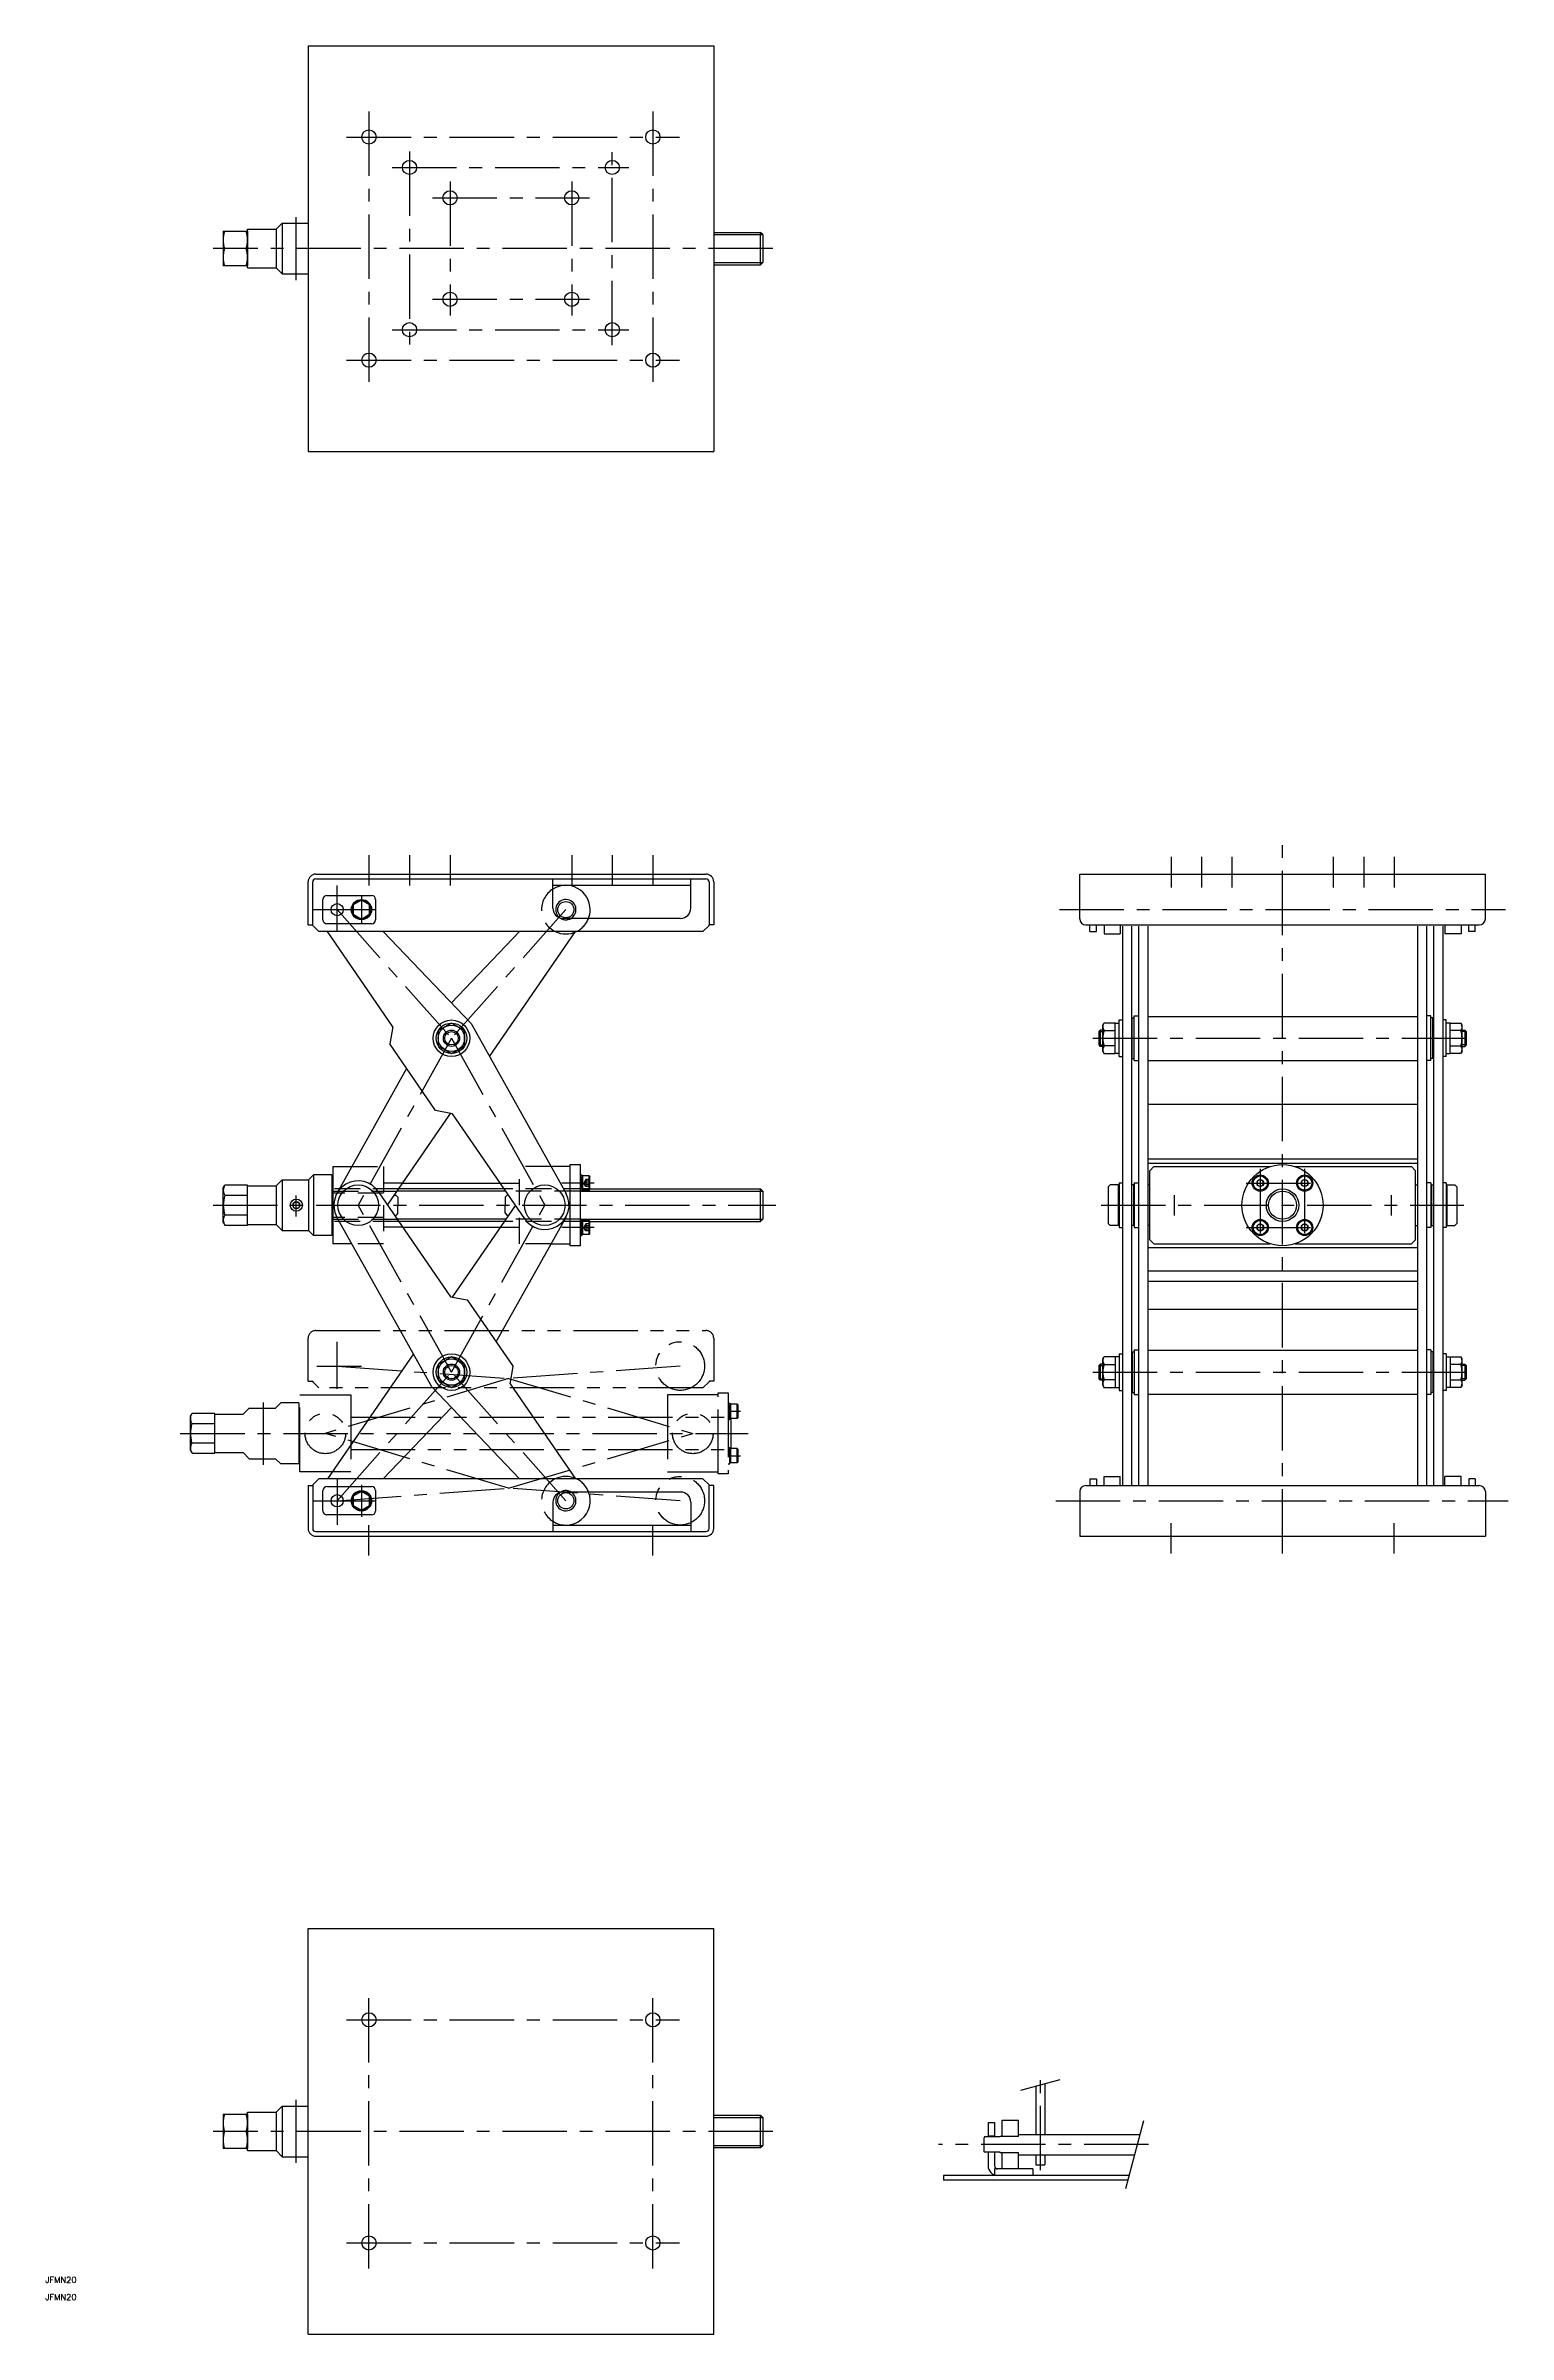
# Model space of a CAD drawing. Extents: x -129 to 592, y -100 to 1028.
import ezdxf

# ---------------------------------------------------------------- set-up
doc = ezdxf.new("R2010")
doc.units = 0
for name, pattern in [('CENTER', [50.8, 31.75, -6.35, 6.35, -6.35]), ('DASHED', [19.05, 12.7, -6.35]), ('PHANTOM', [63.5, 31.75, -6.35, 6.35, -6.35, 6.35, -6.35])]:
    doc.linetypes.add(name, pattern=pattern)
doc.layers.get('0').update_dxf_attribs({"linetype": 'CONTINUOUS'})
doc.layers.add('CENTER', color=1, linetype='CENTER')
doc.styles.get("Standard").update_dxf_attribs({"font": 'txt.shx', "height": 3, "bigfont": 'bigfont.shx'})

# ---------------------------------------------------------------- blocks, each defined once
blk = doc.blocks.new('*U44')
at = {"color": 7, "linetype": 'CONTINUOUS'}
blk.add_text('JFMN20', height=3, dxfattribs=at).set_placement((-129.6, -74.7))
blk = doc.blocks.new('*U45')
at = {"color": 7, "linetype": 'CONTINUOUS'}
blk.add_text('JFMN20', height=3, dxfattribs=at).set_placement((-129.6, -83.2))

msp = doc.modelspace()

# ---------------------------------------------------------------- linework, layer by layer
at = {"color": 7, "linetype": 'CONTINUOUS'}
for p, q in [((0, 1028.2), (200, 1028.2)), ((0, 1028.2), (0, 828.2)), ((200, 1028.2), (200, 828.2)), ((-41.8, 936.7), (-41.8, 919.7)), ((-41.8, 936.7), (-29.8, 936.7)), ((-29.8, 918.7), (-29.8, 937.7)), ((-29.8, 937.7), (-15.8, 937.7)), ((-29.8, 936.7), (-29.8, 919.7)), ((-12.8, 940.7), (-15.8, 937.7)), ((-15.8, 937.7), (-15.8, 918.7)), ((-12.8, 940.7), (-12.8, 915.7)), ((-12.8, 940.7), (0, 940.7)), ((-30.6, 928.2), (-41.1, 928.2)), ((200, 936.2), (223.1, 936.2)), ((223.1, 920.2), (223.1, 936.2)), ((224.2, 935.1), (223.1, 936.2)), ((224.2, 935.1), (224.2, 921.3)), ((-29.8, 919.7), (-41.8, 919.7)), ((-29.8, 918.7), (-15.8, 918.7)), ((-12.8, 915.7), (-15.8, 918.7)), ((-12.8, 915.7), (0, 915.7)), ((200, 920.2), (223.1, 920.2)), ((223.1, 920.2), (224.2, 921.3)), ((0, 828.2), (200, 828.2)), ((0, 594.8), (0, 616)), ((2.3, 594.5), (2.3, 616)), ((3.8, 619.8), (196.2, 619.8)), ((3.8, 617.5), (196.2, 617.5)), ((9.3, 609.3), (31.3, 609.3)), ((120.7, 603), (120.7, 617.5)), ((120.7, 614.3), (188.7, 614.3)), ((188.7, 603), (188.7, 617.5)), ((197.7, 616), (197.7, 594.8)), ((200, 616), (200, 594.8)), ((380.5, 619.8), (580.5, 619.8)), ((380.5, 597.8), (380.5, 619.8)), ((580.5, 597.8), (580.5, 619.8)), ((7.3, 597.3), (7.3, 607.3)), ((26.3, 606.9), (22.3, 604.6)), ((22.3, 604.6), (22.3, 600)), ((22.3, 600), (26.3, 597.6)), ((30.3, 604.6), (26.3, 606.9)), ((26.3, 597.6), (30.3, 600)), ((30.3, 600), (30.3, 604.6)), ((33.3, 607.3), (33.3, 597.3)), ((183.7, 598), (125.7, 598)), ((0, 594.8), (2.3, 594.8)), ((2.3, 594.5), (5.3, 591.5)), ((194.7, 591.5), (5.3, 591.5)), ((31.3, 595.3), (9.3, 595.3)), ((41.8, 544.5), (9.6, 591.5)), ((37.1, 591.5), (80.4, 546.1)), ((104.3, 591.5), (70.7, 556.3)), ((89.5, 529.9), (131.8, 591.5)), ((194.7, 591.5), (197.7, 594.5)), ((200, 594.8), (197.7, 594.8)), ((197.7, 594.5), (197.7, 594.8)), ((383.5, 594.8), (577.5, 594.8)), ((385.5, 591.5), (385.5, 594.8)), ((385.5, 591.5), (388.7, 591.5)), ((388.7, 591.5), (388.7, 594.8)), ((392.5, 594.8), (392.5, 590.3)), ((392.5, 590.3), (400.5, 590.3)), ((400.5, 594.8), (400.5, 590.3)), ((401.5, 594.1), (401.5, 318.4)), ((406, 594.1), (406, 318.4)), ((409.5, 594.1), (409.5, 318.4)), ((414, 594.1), (414, 318.4)), ((547, 594.1), (547, 318.4)), ((551.5, 594.1), (551.5, 318.4)), ((555, 594.1), (555, 318.4)), ((559.5, 594.1), (559.5, 318.4)), ((560.5, 594.8), (560.5, 590.3)), ((568.5, 590.3), (560.5, 590.3)), ((568.5, 594.8), (568.5, 590.3)), ((572.3, 591.5), (572.3, 594.8)), ((575.5, 591.5), (572.3, 591.5)), ((575.5, 591.5), (575.5, 594.8)), ((41.8, 544.5), (40.3, 536.2)), ((70.7, 546.4), (64.2, 542.7)), ((64.2, 542.7), (64.2, 535.1)), ((77.2, 542.7), (70.7, 546.4)), ((77.2, 535.1), (77.2, 542.7)), ((80.4, 546.1), (127.2, 462.4)), ((389.9, 542.2), (390.5, 542.9)), ((389.9, 542.2), (389.9, 535.6)), ((390.5, 542.9), (390.5, 534.9)), ((391.9, 542.9), (390.5, 542.9)), ((391.9, 545.4), (392.4, 546.4)), ((391.9, 532.4), (391.9, 545.4)), ((397.9, 546.4), (392.4, 546.4)), ((392.4, 542.7), (397.9, 542.7)), ((397.9, 546.4), (399.9, 546.4)), ((397.9, 531.4), (397.9, 546.4)), ((399.9, 529.9), (399.9, 547.9)), ((399.9, 547.9), (401.5, 547.9)), ((406.4, 528.9), (406.4, 548.9)), ((406.4, 548.9), (407.4, 548.9)), ((407.4, 527.9), (407.4, 549.9)), ((407.4, 549.9), (409.5, 549.9)), ((414, 549.7), (547, 549.7)), ((553.6, 549.9), (551.5, 549.9)), ((553.6, 527.9), (553.6, 549.9)), ((554.6, 548.9), (553.6, 548.9)), ((554.6, 528.9), (554.6, 548.9)), ((561.1, 547.9), (559.5, 547.9)), ((561.1, 529.9), (561.1, 547.9)), ((563.1, 546.4), (561.1, 546.4)), ((563.1, 531.4), (563.1, 546.4)), ((563.1, 546.4), (568.5, 546.4)), ((568.5, 542.7), (563.1, 542.7)), ((569.1, 545.4), (568.5, 546.4)), ((569.1, 532.4), (569.1, 545.4)), ((569.1, 542.9), (570.4, 542.9)), ((570.4, 542.9), (570.4, 534.9)), ((571.1, 542.2), (570.4, 542.9)), ((571.1, 542.2), (571.1, 535.6)), ((62.9, 503.2), (40.3, 536.2)), ((64.2, 535.1), (70.7, 531.4)), ((70.7, 531.4), (77.2, 535.1)), ((389.9, 535.6), (390.5, 534.9)), ((391.9, 534.9), (390.5, 534.9)), ((391.9, 532.4), (392.4, 531.4)), ((397.9, 535.1), (392.4, 535.1)), ((392.4, 531.4), (397.9, 531.4)), ((399.9, 531.4), (397.9, 531.4)), ((561.1, 531.4), (563.1, 531.4)), ((563.1, 535.1), (568.5, 535.1)), ((568.5, 531.4), (563.1, 531.4)), ((569.1, 532.4), (568.5, 531.4)), ((569.1, 534.9), (570.4, 534.9)), ((571.1, 535.6), (570.4, 534.9)), ((48.6, 524), (14.2, 462.4)), ((399.9, 529.9), (401.5, 529.9)), ((406.4, 528.9), (407.4, 528.9)), ((407.4, 527.9), (409.5, 527.9)), ((414, 528), (547, 528)), ((553.6, 527.9), (551.5, 527.9)), ((554.6, 528.9), (553.6, 528.9)), ((561.1, 529.9), (559.5, 529.9)), ((39.2, 456.6), (70.3, 501.8)), ((71.2, 501.7), (62.9, 503.2)), ((106.8, 449.8), (71.2, 501.7)), ((414, 506.4), (547, 506.4)), ((12.2, 475.6), (12.2, 437.6)), ((12.2, 475.6), (21.5, 475.6)), ((129.2, 475.6), (119.9, 475.6)), ((129.2, 476.6), (134.2, 476.6)), ((129.2, 436.6), (129.2, 476.6)), ((134.2, 476.6), (134.2, 436.6)), ((414, 479.4), (547, 479.4)), ((414, 477.4), (547, 477.4)), ((417, 475.6), (415, 473.6)), ((417, 475.6), (474.2, 475.6)), ((486.7, 475.6), (544, 475.6)), ((544, 475.6), (546, 473.6)), ((-41.8, 465.1), (-41.1, 466.4)), ((-41.8, 448.1), (-41.8, 465.1)), ((-29.8, 466.4), (-41.1, 466.4)), ((-29.8, 446.8), (-29.8, 466.4)), ((-29.8, 466.1), (-15.8, 466.1)), ((-12.8, 469.1), (-15.8, 466.1)), ((-15.8, 466.1), (-15.8, 447.1)), ((-12.8, 469.1), (0.2, 469.1)), ((-12.8, 469.1), (-12.8, 444.1)), ((2.7, 471.6), (0.2, 469.1)), ((0.2, 469.1), (0.2, 444.1)), ((11.7, 471.6), (2.7, 471.6)), ((2.7, 471.6), (2.7, 441.6)), ((11.7, 471.6), (11.7, 441.6)), ((34.6, 463.4), (70.2, 411.5)), ((96.7, 464.6), (44.7, 464.6)), ((46.7, 467.4), (94.7, 467.4)), ((134.2, 471.5), (135, 471.5)), ((134.2, 463.5), (135, 463.5)), ((135, 471.5), (135, 463.5)), ((135.4, 471), (135, 470.6)), ((135, 464.4), (135, 470.6)), ((135, 464.4), (135.4, 464)), ((135.4, 464), (135.4, 471)), ((138.6, 471), (135.4, 471)), ((138.6, 464), (135.4, 464)), ((138.6, 464), (138.6, 471)), ((138.6, 471), (139, 470.6)), ((139, 464.4), (138.6, 464)), ((139, 464.4), (139, 470.6)), ((139, 464.6), (223.1, 464.6)), ((223.1, 448.6), (223.1, 464.6)), ((224.2, 463.5), (223.1, 464.6)), ((224.2, 463.5), (224.2, 449.7)), ((395.5, 466.6), (394.5, 465.6)), ((395.5, 466.6), (394.5, 465.6)), ((394.5, 465.6), (394.5, 447.6)), ((394.5, 465.6), (394.5, 447.6)), ((399.5, 466.6), (395.5, 466.6)), ((399.5, 466.6), (395.5, 466.6)), ((399.5, 466.6), (399.5, 446.6)), ((399.9, 467.6), (401.5, 467.6)), ((399.9, 467.6), (399.9, 445.6)), ((407, 466.6), (406, 466.6)), ((407, 466.6), (407, 446.6)), ((407.4, 467.6), (409.5, 467.6)), ((407.4, 467.6), (407.4, 445.6)), ((415, 466.6), (414, 466.6)), ((415, 439.6), (415, 473.6)), ((469.5, 469.3), (468, 468.4)), ((468, 468.4), (468, 466.7)), ((468, 466.7), (469.5, 465.8)), ((471, 468.4), (469.5, 469.3)), ((469.5, 465.8), (471, 466.7)), ((471, 466.7), (471, 468.4)), ((491.4, 469.3), (489.9, 468.4)), ((489.9, 468.4), (489.9, 466.7)), ((489.9, 466.7), (491.4, 465.8)), ((492.9, 468.4), (491.4, 469.3)), ((491.4, 465.8), (492.9, 466.7)), ((492.9, 466.7), (492.9, 468.4)), ((546, 439.6), (546, 473.6)), ((546, 466.6), (547, 466.6)), ((553.6, 467.6), (551.5, 467.6)), ((553.6, 467.6), (553.6, 445.6)), ((554, 466.6), (555, 466.6)), ((554, 466.6), (554, 446.6)), ((561.1, 467.6), (559.5, 467.6)), ((561.1, 467.6), (561.1, 445.6)), ((561.5, 466.6), (565.5, 466.6)), ((561.5, 466.6), (561.5, 446.6)), ((565.5, 466.6), (566.5, 465.6)), ((566.5, 465.6), (566.5, 447.6)), ((-41.1, 461.5), (-29.8, 461.5)), ((-29.8, 451.7), (-41.1, 451.7)), ((-5.8, 458.3), (-7.3, 457.5)), ((-7.3, 457.5), (-7.3, 455.7)), ((-7.3, 455.7), (-5.8, 454.9)), ((-4.3, 457.5), (-5.8, 458.3)), ((-5.8, 454.9), (-4.3, 455.7)), ((-4.3, 455.7), (-4.3, 457.5)), ((42.7, 461.6), (43.2, 461.6)), ((42.7, 451.6), (43.2, 451.6)), ((44.2, 460.6), (43.2, 461.6)), ((44.2, 452.6), (43.2, 451.6)), ((44.2, 460.6), (44.2, 456.6)), ((44.2, 452.6), (44.2, 456.6)), ((102.2, 456.6), (71.1, 411.3)), ((97.2, 460.6), (98.2, 461.6)), ((97.2, 460.6), (97.2, 456.6)), ((97.2, 452.6), (97.2, 456.6)), ((97.2, 452.6), (98.2, 451.6)), ((98.7, 461.6), (98.2, 461.6)), ((98.7, 451.6), (98.2, 451.6)), ((-41.8, 448.1), (-41.1, 446.8)), ((-41.1, 446.8), (-29.8, 446.8)), ((-29.8, 447.1), (-15.8, 447.1)), ((-12.8, 444.1), (-15.8, 447.1)), ((-12.8, 444.1), (0.2, 444.1)), ((2.7, 441.6), (0.2, 444.1)), ((11.7, 441.6), (2.7, 441.6)), ((61, 367.1), (14.2, 450.7)), ((96.7, 448.6), (44.7, 448.6)), ((46.7, 445.7), (94.7, 445.7)), ((92.8, 389.2), (127.2, 450.7)), ((134.2, 449.6), (135, 449.6)), ((134.2, 441.6), (135, 441.6)), ((135, 441.6), (135, 449.6)), ((135.4, 449.1), (135, 448.7)), ((135, 442.5), (135, 448.7)), ((135, 442.5), (135.4, 442.1)), ((135.4, 442.1), (135.4, 449.1)), ((138.6, 449.1), (135.4, 449.1)), ((138.6, 442.1), (135.4, 442.1)), ((138.6, 442.1), (138.6, 449.1)), ((138.6, 449.1), (139, 448.7)), ((139, 442.5), (138.6, 442.1)), ((139, 442.5), (139, 448.7)), ((139, 448.6), (223.1, 448.6)), ((223.1, 448.6), (224.2, 449.7)), ((394.5, 447.6), (395.5, 446.6)), ((394.5, 447.6), (395.5, 446.6)), ((399.5, 446.6), (395.5, 446.6)), ((399.5, 446.6), (395.5, 446.6)), ((399.9, 445.6), (401.5, 445.6)), ((407, 446.6), (406, 446.6)), ((407.4, 445.6), (409.5, 445.6)), ((415, 446.6), (414, 446.6)), ((469.5, 447.4), (468, 446.5)), ((468, 446.5), (468, 444.8)), ((468, 444.8), (469.5, 443.9)), ((471, 446.5), (469.5, 447.4)), ((469.5, 443.9), (471, 444.8)), ((471, 444.8), (471, 446.5)), ((491.4, 447.4), (489.9, 446.5)), ((489.9, 446.5), (489.9, 444.8)), ((489.9, 444.8), (491.4, 443.9)), ((492.9, 446.5), (491.4, 447.4)), ((491.4, 443.9), (492.9, 444.8)), ((492.9, 444.8), (492.9, 446.5)), ((546, 446.6), (547, 446.6)), ((553.6, 445.6), (551.5, 445.6)), ((554, 446.6), (555, 446.6)), ((561.1, 445.6), (559.5, 445.6)), ((561.5, 446.6), (565.5, 446.6)), ((566.5, 447.6), (565.5, 446.6)), ((21.5, 437.6), (12.2, 437.6)), ((119.9, 437.6), (129.2, 437.6)), ((134.2, 436.6), (129.2, 436.6)), ((414, 435.8), (547, 435.8)), ((417, 437.6), (415, 439.6)), ((417, 437.6), (474.2, 437.6)), ((486.7, 437.6), (544, 437.6)), ((544, 437.6), (546, 439.6)), ((414, 424.3), (547, 424.3)), ((414, 419.2), (547, 419.2)), ((70.2, 411.5), (78.5, 410)), ((78.5, 410), (101.1, 377)), ((414, 405.4), (547, 405.4)), ((406.4, 384.3), (407.4, 384.3)), ((406.4, 384.3), (406.4, 364.3)), ((407.4, 385.3), (409.5, 385.3)), ((407.4, 385.3), (407.4, 363.3)), ((414, 385.1), (547, 385.1)), ((553.6, 385.3), (551.5, 385.3)), ((553.6, 385.3), (553.6, 363.3)), ((554.6, 384.3), (553.6, 384.3)), ((554.6, 384.3), (554.6, 364.3)), ((51.9, 383.3), (9.6, 321.7)), ((70.7, 381.8), (64.2, 378)), ((64.2, 378), (64.2, 370.5)), ((77.2, 378), (70.7, 381.8)), ((77.2, 370.5), (77.2, 378)), ((99.6, 368.6), (101.1, 377)), ((389.9, 377.6), (390.5, 378.3)), ((389.9, 377.6), (389.9, 371)), ((390.5, 378.3), (390.5, 370.3)), ((391.9, 378.3), (390.5, 378.3)), ((391.9, 380.8), (392.4, 381.8)), ((391.9, 367.8), (391.9, 380.8)), ((397.9, 381.8), (392.4, 381.8)), ((392.4, 378), (397.9, 378)), ((399.9, 381.8), (397.9, 381.8)), ((397.9, 381.8), (397.9, 366.8)), ((399.9, 383.3), (401.5, 383.3)), ((399.9, 383.3), (399.9, 365.3)), ((561.1, 383.3), (559.5, 383.3)), ((561.1, 383.3), (561.1, 365.3)), ((561.1, 381.8), (563.1, 381.8)), ((563.1, 381.8), (563.1, 366.8)), ((563.1, 381.8), (568.5, 381.8)), ((568.5, 378), (563.1, 378)), ((569.1, 380.8), (568.5, 381.8)), ((569.1, 367.8), (569.1, 380.8)), ((569.1, 378.3), (570.4, 378.3)), ((570.4, 378.3), (570.4, 370.3)), ((571.1, 377.6), (570.4, 378.3)), ((571.1, 377.6), (571.1, 371)), ((104.3, 321.7), (61, 367.1)), ((64.2, 370.5), (70.7, 366.8)), ((70.7, 366.8), (77.2, 370.5)), ((99.6, 368.6), (131.8, 321.7)), ((389.9, 371), (390.5, 370.3)), ((391.9, 370.3), (390.5, 370.3)), ((391.9, 367.8), (392.4, 366.8)), ((397.9, 370.5), (392.4, 370.5)), ((392.4, 366.8), (397.9, 366.8)), ((397.9, 366.8), (399.9, 366.8)), ((399.9, 365.3), (401.5, 365.3)), ((406.4, 364.3), (407.4, 364.3)), ((407.4, 363.3), (409.5, 363.3)), ((414, 363.4), (547, 363.4)), ((553.6, 363.3), (551.5, 363.3)), ((554.6, 364.3), (553.6, 364.3)), ((561.1, 365.3), (559.5, 365.3)), ((563.1, 366.8), (561.1, 366.8)), ((563.1, 370.5), (568.5, 370.5)), ((568.5, 366.8), (563.1, 366.8)), ((569.1, 367.8), (568.5, 366.8)), ((569.1, 370.3), (570.4, 370.3)), ((571.1, 371), (570.4, 370.3)), ((37.1, 321.7), (70.7, 356.9)), ((0, 318.4), (2.3, 318.4)), ((0, 318.4), (0, 297.2)), ((2.3, 318.7), (5.3, 321.7)), ((2.3, 318.7), (2.3, 297.2)), ((194.7, 321.7), (5.3, 321.7)), ((9.3, 317.9), (31.3, 317.9)), ((194.7, 321.7), (197.7, 318.7)), ((197.7, 318.4), (197.7, 318.7)), ((197.7, 297.2), (197.7, 318.4)), ((200, 318.4), (197.7, 318.4)), ((200, 297.2), (200, 318.4)), ((383.5, 318.4), (577.5, 318.4)), ((385.5, 321.7), (388.7, 321.7)), ((385.5, 321.7), (385.5, 318.4)), ((388.7, 321.7), (388.7, 318.4)), ((392.5, 318.4), (392.5, 322.9)), ((392.5, 322.9), (400.5, 322.9)), ((400.5, 318.4), (400.5, 322.9)), ((568.5, 322.9), (560.5, 322.9)), ((560.5, 318.4), (560.5, 322.9)), ((568.5, 318.4), (568.5, 322.9)), ((575.5, 321.7), (572.3, 321.7)), ((572.3, 321.7), (572.3, 318.4)), ((575.5, 321.7), (575.5, 318.4)), ((7.3, 305.9), (7.3, 315.9)), ((26.3, 315.5), (22.3, 313.2)), ((22.3, 313.2), (22.3, 308.6)), ((22.3, 308.6), (26.3, 306.3)), ((30.3, 313.2), (26.3, 315.5)), ((26.3, 306.3), (30.3, 308.6)), ((30.3, 308.6), (30.3, 313.2)), ((33.3, 315.9), (33.3, 305.9)), ((120.7, 310.2), (120.7, 299.7)), ((183.7, 315.2), (125.7, 315.2)), ((188.7, 310.2), (188.7, 295.7)), ((380.5, 315.4), (380.5, 293.4)), ((580.5, 315.4), (580.5, 293.4)), ((3.8, 295.7), (196.2, 295.7)), ((3.8, 293.4), (196.2, 293.4)), ((31.3, 303.9), (9.3, 303.9)), ((120.7, 299.7), (120.7, 295.7)), ((120.7, 298.9), (188.7, 298.9)), ((380.5, 293.4), (580.5, 293.4)), ((0, 100), (200, 100)), ((0, -100), (0, 100)), ((200, -100), (200, 100)), ((363.3, 23.5), (363.3, -1.5)), ((-12.8, 12.5), (-15.8, 9.5)), ((-12.8, 12.5), (-12.8, -12.5)), ((-12.8, 12.5), (0, 12.5)), ((358.8, 22.3), (358.8, -1.5)), ((-41.8, 8.5), (-41.8, -8.5)), ((-41.8, 8.5), (-29.8, 8.5)), ((-29.8, -9.5), (-29.8, 9.5)), ((-29.8, 9.5), (-15.8, 9.5)), ((-29.8, 8.5), (-29.8, -8.5)), ((-15.8, 9.5), (-15.8, -9.5)), ((200, 8), (223.1, 8)), ((223.1, -8), (223.1, 8)), ((224.2, 6.9), (223.1, 8)), ((224.2, 6.9), (224.2, -6.9)), ((335.3, 4.3), (335.3, -2.7)), ((335.3, 4.3), (338.5, 4.3)), ((338.5, 4.3), (338.5, -2.7)), ((342.3, 5.5), (350.3, 5.5)), ((342.3, -2.5), (342.3, 5.5)), ((350.3, -2.5), (350.3, 5.5)), ((-29.8, -8.5), (-41.8, -8.5)), ((-30.6, 0), (-41.1, 0)), ((-29.8, -9.5), (-15.8, -9.5)), ((-12.8, -12.5), (-15.8, -9.5)), ((200, -8), (223.1, -8)), ((223.1, -8), (224.2, -6.9)), ((333.6, -2.7), (333.3, -3.1)), ((333.3, -10), (333.3, -3.1)), ((333.3, -10), (333.6, -10.3)), ((341.3, -2.7), (333.6, -2.7)), ((341.3, -10.3), (333.6, -10.3)), ((335.3, -2.2), (338.5, -2.2)), ((335.3, -10.3), (335.3, -17)), ((338.5, -10.3), (338.5, -17)), ((350.3, -2.5), (341.3, -2.5)), ((341.3, -2.5), (341.3, -2.7)), ((341.3, -10.5), (341.3, -10.3)), ((350.3, -10.5), (341.3, -10.5)), ((342.3, -18.5), (342.3, -10.5)), ((350.3, -1.5), (410.2, -1.5)), ((350.3, -18.5), (350.3, -10.5)), ((-12.8, -12.5), (0, -12.5)), ((313.3, -21.7), (313.3, -24)), ((404.8, -21.7), (313.3, -21.7)), ((357.3, -18.5), (338.5, -18.5)), ((338.5, -18.5), (338.5, -21.7)), ((350.3, -11.5), (407.5, -11.5)), ((357.3, -18.5), (357.3, -21.7)), ((358.8, -11.5), (358.8, -16.5)), ((358.8, -16.5), (363.3, -16.5)), ((363.3, -11.5), (363.3, -16.5)), ((404.1, -24), (313.3, -24)), ((0, -100), (200, -100))]:
    msp.add_line(p, q, dxfattribs=at)
at = {"color": 3, "linetype": 'CONTINUOUS'}
for p, q in [((200, 935.1), (224.2, 935.1)), ((200, 921.3), (224.2, 921.3)), ((389.9, 542.2), (391.9, 542.2)), ((571.1, 542.2), (569.1, 542.2)), ((389.9, 535.6), (391.9, 535.6)), ((571.1, 535.6), (569.1, 535.6)), ((97.4, 463.5), (44, 463.5)), ((134.2, 463.5), (224.2, 463.5)), ((97.4, 449.7), (44, 449.7)), ((134.2, 449.7), (224.2, 449.7)), ((389.9, 377.6), (391.9, 377.6)), ((571.1, 377.6), (569.1, 377.6)), ((389.9, 371), (391.9, 371)), ((571.1, 371), (569.1, 371)), ((351.5, 20.3), (370.8, 25.5)), ((200, 6.9), (224.2, 6.9)), ((412, 5.2), (403, -28.3)), ((200, -6.9), (224.2, -6.9))]:
    msp.add_line(p, q, dxfattribs=at)
at = {"color": 3, "linetype": 'DASHED'}
for p, q in [((21.5, 475.6), (37.2, 475.6)), ((37.2, 475.6), (37.2, 437.6)), ((104.2, 437.6), (104.2, 475.6)), ((119.9, 475.6), (104.2, 475.6)), ((44.7, 464.6), (12.2, 464.6)), ((12.2, 463.5), (44, 463.5)), ((37.2, 462.6), (12.2, 462.6)), ((46.7, 467.4), (37.2, 467.4)), ((94.7, 467.4), (104.2, 467.4)), ((139, 464.6), (96.7, 464.6)), ((134.2, 463.5), (97.4, 463.5)), ((137, 469.3), (136, 467.5)), ((137, 465.8), (136, 467.5)), ((139, 469.3), (137, 469.3)), ((137, 469.3), (137, 465.8)), ((139, 468.4), (137, 468.4)), ((139, 466.7), (137, 466.7)), ((139, 465.8), (137, 465.8)), ((37.2, 450.6), (12.2, 450.6)), ((12.2, 449.7), (44, 449.7)), ((44.7, 448.6), (12.2, 448.6)), ((46.7, 445.7), (37.2, 445.7)), ((94.7, 445.7), (104.2, 445.7)), ((139, 448.6), (96.7, 448.6)), ((134.2, 449.7), (97.4, 449.7)), ((137, 447.4), (136, 445.6)), ((137, 443.9), (136, 445.6)), ((139, 447.4), (137, 447.4)), ((137, 447.4), (137, 443.9)), ((139, 446.5), (137, 446.5)), ((139, 444.8), (137, 444.8)), ((139, 443.9), (137, 443.9)), ((37.2, 437.6), (21.5, 437.6)), ((119.9, 437.6), (104.2, 437.6))]:
    msp.add_line(p, q, dxfattribs=at)
at = {"color": 3, "linetype": 'PHANTOM'}
for p, q in [((0, 369.8), (0, 391)), ((3.8, 394.8), (196.2, 394.8)), ((200, 391), (200, 369.8)), ((-4, 363.1), (21, 363.1)), ((-4, 325.1), (-4, 363.1)), ((0, 369.8), (2.3, 369.8)), ((2.3, 369.8), (2.3, 369.5)), ((2.3, 369.5), (5.3, 366.5)), ((194.7, 366.5), (5.3, 366.5)), ((21, 363.1), (21, 325.1)), ((202.2, 363.1), (177.2, 363.1)), ((177.2, 363.1), (177.2, 325.1)), ((194.7, 366.5), (197.7, 369.5)), ((200, 369.8), (197.7, 369.8)), ((197.7, 369.8), (197.7, 369.5)), ((202.2, 364.1), (207.2, 364.1)), ((202.2, 324.1), (202.2, 364.1)), ((207.2, 364.1), (207.2, 324.1)), ((-58, 352.6), (-57.2, 353.9)), ((-58, 335.6), (-58, 352.6)), ((-46, 353.9), (-57.2, 353.9)), ((-46, 334.3), (-46, 353.9)), ((-46, 353.6), (-32, 353.6)), ((-29, 356.6), (-32, 353.6)), ((-29, 356.6), (-16, 356.6)), ((-13.5, 359.1), (-16, 356.6)), ((-4.5, 359.1), (-13.5, 359.1)), ((-4.5, 359.1), (-4.5, 329.1)), ((21, 352.1), (207.4, 352.1)), ((207.2, 359), (208, 359)), ((207.2, 351), (208, 351)), ((208.5, 351), (207.4, 352.1)), ((208, 359), (208, 351)), ((208.4, 358.5), (208, 358.1)), ((208, 351.9), (208, 358.1)), ((208, 351.9), (208.4, 351.5)), ((208.4, 351.5), (208.4, 358.5)), ((211.6, 358.5), (208.4, 358.5)), ((211.6, 351.5), (208.4, 351.5)), ((208.5, 351), (208.5, 337.2)), ((211.6, 351.5), (211.6, 358.5)), ((211.6, 358.5), (212, 358.1)), ((212, 351.9), (211.6, 351.5)), ((212, 351.9), (212, 358.1)), ((-57.2, 349), (-46, 349)), ((-46, 339.2), (-57.2, 339.2)), ((-58, 335.6), (-57.2, 334.3)), ((-57.2, 334.3), (-46, 334.3)), ((-46, 334.6), (-32, 334.6)), ((-29, 331.6), (-32, 334.6)), ((-29, 331.6), (-16, 331.6)), ((-13.5, 329.1), (-16, 331.6)), ((-4.5, 329.1), (-13.5, 329.1)), ((21, 336.1), (207.4, 336.1)), ((207.2, 337.1), (208, 337.1)), ((207.2, 329.1), (208, 329.1)), ((207.4, 336.1), (208.5, 337.2)), ((208, 329.1), (208, 337.1)), ((208.4, 336.6), (208, 336.2)), ((208, 330), (208, 336.2)), ((208, 330), (208.4, 329.6)), ((208.4, 329.6), (208.4, 336.6)), ((211.6, 336.6), (208.4, 336.6)), ((211.6, 329.6), (208.4, 329.6)), ((211.6, 329.6), (211.6, 336.6)), ((211.6, 336.6), (212, 336.2)), ((212, 330), (211.6, 329.6)), ((212, 330), (212, 336.2)), ((21, 325.1), (-4, 325.1)), ((177.2, 325.1), (202.2, 325.1)), ((207.2, 324.1), (202.2, 324.1))]:
    msp.add_line(p, q, dxfattribs=at)
at = {"color": 7, "linetype": 'CONTINUOUS'}
for centre, radius in [((30, 983.2), 3.5), ((170, 983.2), 3.5), ((50, 968.2), 3.5), ((150, 968.2), 3.5), ((70, 953.2), 3.5), ((130, 953.2), 3.5), ((70, 903.2), 3.5), ((130, 903.2), 3.5), ((50, 888.2), 3.5), ((150, 888.2), 3.5), ((30, 873.2), 3.5), ((170, 873.2), 3.5), ((14.3, 602.3), 3), ((26.3, 602.3), 5), ((26.3, 602.3), 4.62), ((127.1, 602.3), 4), ((70.7, 538.9), 9), ((70.7, 538.9), 7.5), ((70.7, 538.9), 6.5), ((70.7, 538.9), 3.32), ((480.5, 456.6), 20), ((24.7, 456.6), 10), ((116.7, 456.6), 10), ((469.5, 467.5), 4), ((469.5, 467.5), 3.5), ((469.5, 467.5), 1.73), ((480.5, 456.6), 8), ((491.4, 467.5), 4), ((491.4, 467.5), 3.5), ((491.4, 467.5), 1.73), ((-5.8, 456.6), 3), ((-5.8, 456.6), 1.73), ((469.5, 445.6), 4), ((469.5, 445.6), 3.5), ((469.5, 445.6), 1.73), ((491.4, 445.6), 4), ((491.4, 445.6), 3.5), ((491.4, 445.6), 1.73), ((70.7, 374.3), 9), ((70.7, 374.3), 7.5), ((70.7, 374.3), 6.5), ((70.7, 374.3), 3.32), ((14.3, 310.9), 3), ((26.3, 310.9), 5), ((26.3, 310.9), 4.62), ((127.1, 310.9), 4), ((30, 55), 3.5), ((170, 55), 3.5), ((30, -55), 3.5), ((170, -55), 3.5)]:
    msp.add_circle(centre, radius, dxfattribs=at)
at = {"color": 3, "linetype": 'CONTINUOUS'}
for centre, radius in [((70.7, 538.9), 4), ((480.5, 456.6), 6.92), ((70.7, 374.3), 4)]:
    msp.add_circle(centre, radius, dxfattribs=at)
at = {"color": 3, "linetype": 'PHANTOM'}
for centre, radius in [((183.5, 377.3), 12), ((8.5, 344.1), 10), ((189.7, 344.1), 10), ((183.5, 310.9), 12)]:
    msp.add_circle(centre, radius, dxfattribs=at)
at = {"color": 7, "linetype": 'CONTINUOUS'}
for centre, radius, start, end in [((-29.6, 932.4), 12.3, 159.7438, 200.2562), ((-42.1, 932.4), 12.3, 339.7438, 20.2562), ((-29.6, 923.9), 12.3, 159.7438, 200.2562), ((-42.1, 923.9), 12.3, 339.7438, 20.2562), ((3.8, 616), 3.8, 90, 180), ((3.8, 616), 1.5, 90, 180), ((9.3, 607.3), 2, 90, 180), ((31.3, 607.3), 2, 0, 90), ((127.1, 602.3), 12, 0, 122.221), ((196.2, 616), 3.8, 0, 90), ((196.2, 616), 1.5, 0, 90), ((125.7, 603), 5, 180, 270), ((127.1, 602.3), 5, 300.6834, 234.41), ((127.1, 602.3), 12, 339.0021, 0), ((183.7, 603), 5, 270, 0), ((9.3, 597.3), 2, 180, 270), ((31.3, 597.3), 2, 270, 0), ((127.1, 602.3), 12, 244.1581, 295.8419), ((383.5, 597.8), 3, 180, 270), ((577.5, 597.8), 3, 270, 0), ((395.2, 544.5), 3.32, 154.3842, 214.3842), ((404.3, 538.9), 12.4, 162.412, 197.588), ((565.7, 544.5), 3.32, 325.6158, 25.6158), ((556.6, 538.9), 12.4, 342.412, 17.588), ((395.2, 533.3), 3.32, 145.6158, 205.6158), ((565.7, 533.3), 3.32, 334.3842, 34.3842), ((-37.5, 464), 4.34, 154.3842, 214.3842), ((24.7, 456.6), 12, 31.6448, 209.2138), ((-25.6, 456.6), 16.2, 162.412, 197.588), ((-37.5, 449.2), 4.34, 145.6158, 205.6158), ((116.7, 456.6), 12, 211.6448, 29.2138), ((395.2, 379.9), 3.32, 154.3842, 214.3842), ((404.3, 374.3), 12.4, 162.412, 197.588), ((565.7, 379.9), 3.32, 325.6158, 25.6158), ((556.6, 374.3), 12.4, 342.412, 17.588), ((395.2, 368.7), 3.32, 145.6158, 205.6158), ((565.7, 368.7), 3.32, 334.3842, 34.3842), ((9.3, 315.9), 2, 90, 180), ((31.3, 315.9), 2, 0, 90), ((127.1, 310.9), 12, 64.1581, 115.8419), ((383.5, 315.4), 3, 90, 180), ((577.5, 315.4), 3, 0, 90), ((9.3, 305.9), 2, 180, 270), ((31.3, 305.9), 2, 270, 0), ((125.7, 310.2), 5, 90, 180), ((127.1, 310.9), 12, 237.779, 20.9979), ((127.1, 310.9), 5, 125.59, 59.3166), ((183.7, 310.2), 5, 0, 90), ((3.8, 297.2), 3.8, 180, 270), ((3.8, 297.2), 1.5, 180, 270), ((196.2, 297.2), 1.5, 270, 0), ((196.2, 297.2), 3.8, 270, 0), ((-29.6, 4.2), 12.3, 159.7438, 200.2562), ((-29.6, -4.3), 12.3, 159.7438, 200.2562), ((-42.1, 4.2), 12.3, 339.7438, 20.2562), ((-42.1, -4.3), 12.3, 339.7438, 20.2562), ((340, -17), 4.7, 180, 270), ((340, -17), 1.5, 180, 270)]:
    msp.add_arc(centre, radius, start, end, dxfattribs=at)
at = {"color": 3, "linetype": 'DASHED'}
for centre, radius, start, end in [((127.1, 602.3), 12, 122.221, 244.1581), ((127.1, 602.3), 5, 234.41, 300.6834), ((127.1, 602.3), 12, 295.8419, 339.0021), ((127.1, 310.9), 12, 115.8419, 237.779), ((127.1, 310.9), 12, 20.9979, 64.1581), ((127.1, 310.9), 5, 59.3166, 125.59)]:
    msp.add_arc(centre, radius, start, end, dxfattribs=at)
at = {"color": 3, "linetype": 'PHANTOM'}
for centre, radius, start, end in [((3.8, 391), 3.8, 90, 180), ((196.2, 391), 3.8, 0, 90), ((-53.7, 351.5), 4.34, 154.3842, 214.3842), ((-41.8, 344.1), 16.2, 162.412, 197.588), ((-53.7, 336.7), 4.34, 145.6158, 205.6158)]:
    msp.add_arc(centre, radius, start, end, dxfattribs=at)
at = {"layer": 'CENTER', "color": 1, "linetype": 'CENTER'}
for p, q in [((30, 995.8), (30, 860.4)), ((170, 995.8), (170, 860.4)), ((19, 983.2), (183.2, 983.2)), ((50, 976.1), (50, 880.5)), ((150, 880.5), (150, 976.1)), ((41.4, 968.2), (158.1, 968.2)), ((70, 961.3), (70, 895.2)), ((130, 961.3), (130, 895.2)), ((61.4, 953.2), (138.7, 953.2)), ((-5.8, 912.7), (-5.8, 943.7)), ((229.2, 928.2), (-46.8, 928.2)), ((61.4, 903.2), (138.7, 903.2)), ((41.4, 888.2), (158.1, 888.2)), ((19, 873.2), (183.2, 873.2)), ((480.5, 284.9), (480.5, 634.8)), ((30, 629.2), (30, 614.2)), ((50, 629.2), (50, 614.2)), ((70, 629.2), (70, 614.2)), ((130, 629.2), (130, 614.2)), ((150, 629.2), (150, 614.2)), ((170, 629.2), (170, 614.2)), ((425.5, 628.3), (425.5, 613.3)), ((440.5, 628.3), (440.5, 613.3)), ((455.5, 628.3), (455.5, 613.3)), ((505.5, 628.3), (505.5, 613.3)), ((520.5, 628.3), (520.5, 613.3)), ((535.5, 628.3), (535.5, 613.3)), ((14.3, 591.5), (14.3, 614.2)), ((26.3, 609.3), (26.3, 595.3)), ((2.3, 602.3), (33.3, 602.3)), ((14.3, 602.3), (70.7, 538.9)), ((26.3, 607.2), (26.3, 597.3)), ((127.1, 602.3), (70.7, 538.9)), ((370.5, 602.3), (590.5, 602.3)), ((70.7, 538.9), (24.7, 456.6)), ((70.7, 538.9), (116.7, 456.6)), ((386.9, 538.9), (574.1, 538.9)), ((469.5, 474.5), (469.5, 438.6)), ((491.4, 474.5), (491.4, 438.6)), ((141.1, 467.5), (125.1, 467.5)), ((462.5, 467.5), (498.4, 467.5)), ((-46.8, 456.6), (230.6, 456.6)), ((-5.8, 451.1), (-5.8, 461.3)), ((70.7, 374.3), (24.7, 456.6)), ((70.7, 374.3), (116.7, 456.6)), ((391, 456.6), (569.9, 456.6)), ((427, 461.5), (427, 451.6)), ((534, 461.5), (534, 451.6)), ((141.1, 445.6), (125.1, 445.6)), ((462.5, 445.6), (498.4, 445.6)), ((14.3, 366.1), (14.3, 389.2)), ((4.3, 377.3), (26.3, 377.3)), ((14.3, 377.3), (98.9, 371.1)), ((14.3, 310.9), (70.7, 374.3)), ((127.1, 310.9), (70.7, 374.3)), ((183.5, 377.3), (98.9, 371.1)), ((386.9, 374.3), (574.1, 374.3)), ((98.9, 371.1), (8.5, 344.1)), ((98.9, 371.1), (189.7, 344.1)), ((-22, 328.6), (-22, 359.4)), ((207.2, 355.1), (213.2, 355.1)), ((-63, 344.1), (217, 344.1)), ((98.9, 317.1), (8.5, 344.1)), ((98.9, 317.1), (189.7, 344.1)), ((207.2, 333.1), (213.2, 333.1)), ((14.3, 321.7), (14.3, 299)), ((14.3, 310.9), (98.9, 317.1)), ((26.3, 318.8), (26.3, 302.9)), ((183.5, 310.9), (98.9, 317.1)), ((2.3, 310.9), (33.3, 310.9)), ((26.3, 315.8), (26.3, 305.9)), ((368.7, 310.9), (591.8, 310.9)), ((30, 283.9), (30, 298.9)), ((170, 283.9), (170, 298.9)), ((425.5, 284.9), (425.5, 299.9)), ((535.5, 284.9), (535.5, 299.9)), ((30, -67.6), (30, 67.7)), ((170, -67.6), (170, 67.7)), ((19, 55), (183.2, 55)), ((361.1, -19.2), (361.1, 26.6)), ((-5.8, -15.5), (-5.8, 15.5)), ((229.2, 0), (-46.8, 0)), ((414.4, -6.5), (310.8, -6.5)), ((414.4, -6.5), (310.8, -6.5)), ((19, -55), (183.2, -55))]:
    msp.add_line(p, q, dxfattribs=at)

# ---------------------------------------------------------------- block references
at = {"color": 7, "linetype": 'CONTINUOUS'}
for name in ['*U44', '*U45']:
    msp.add_blockref(name, (0, 0), dxfattribs=at)

doc.saveas('drawing.dxf')
